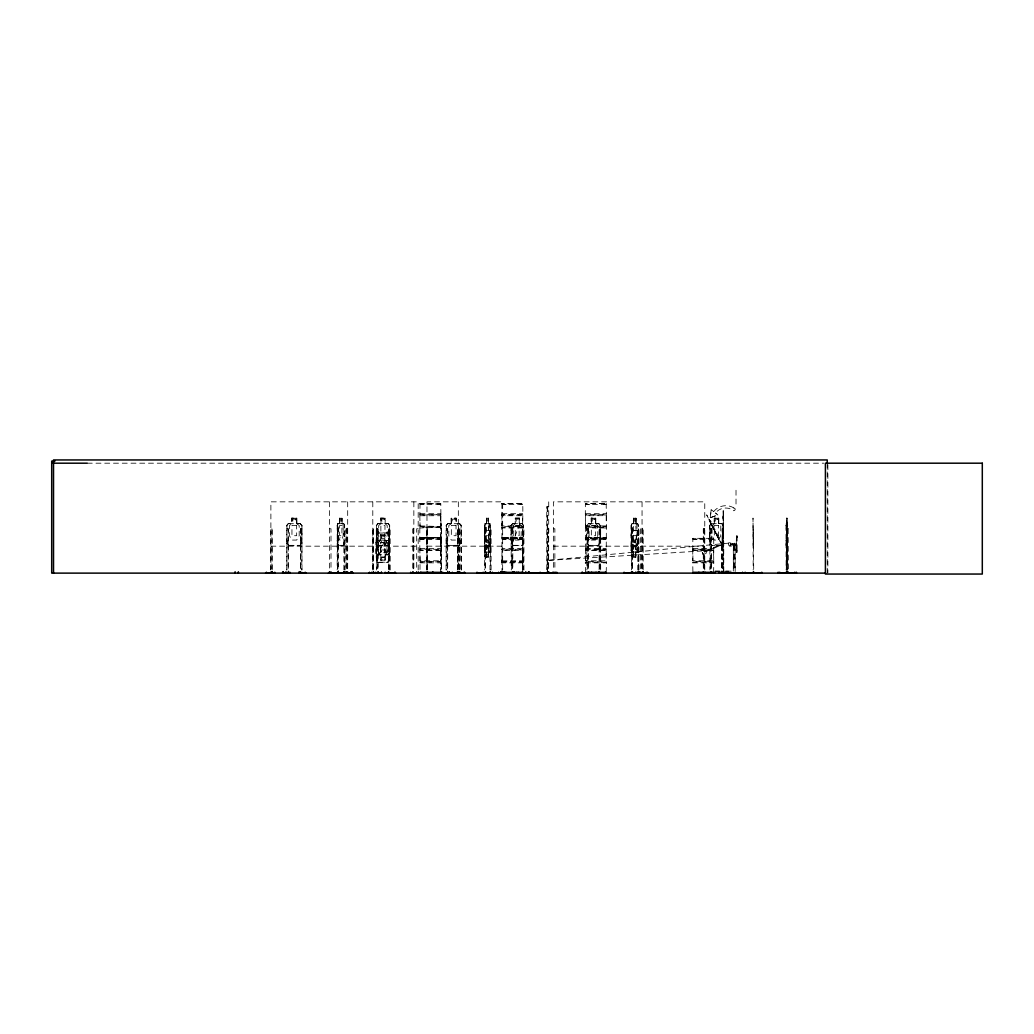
<?xml version="1.0" encoding="UTF-8"?>
<svg xmlns="http://www.w3.org/2000/svg" width="1034" height="1034" viewBox="0 0 1034 1034"><rect width="100%" height="100%" fill="white"/><g stroke="black" fill="none" stroke-linecap="round" stroke-linejoin="round"><path stroke-width="0.75" stroke-dasharray="5 3.75" d="M420.011 555.71L420.011 572.397M419.83 515.035L419.83 514.389L440.975 514.712L419.843 515.022L419.998 526.099L420.011 520.826M440.717 555.71L440.923 549.312L419.843 549.274L419.998 560.79L440.743 560.79L440.975 561.824L419.92 562.302M440.717 520.826L440.859 515.087M419.972 538.74L440.755 538.74L440.82 537.745M501.955 560.919L501.968 555.71M501.968 520.826L501.761 526.681L522.829 526.629L522.739 527.611M522.674 555.71L522.881 549.312L501.787 549.261L501.968 548.563L522.687 548.563L522.687 527.728M522.674 520.826L522.881 514.493M585.502 555.71L585.36 561.449L606.428 561.979M585.502 520.826L585.399 526.396M606.208 555.71L606.415 514.441L585.322 514.389L585.36 503.442L606.441 503.584L585.347 503.506M606.208 520.826L606.208 515.682L585.477 515.733L585.36 515.087L606.415 514.984M692.909 555.71L692.767 561.449L713.874 561.824L692.728 562.147L692.909 572.397M713.615 555.71L713.822 549.312L692.728 549.261L692.87 538.74M723.529 573.12L723.102 515.152M440.82 537.938L419.778 538.081L440.755 537.796M441.091 540.071L440.755 545.525L440.846 535.702L440.885 545.525L440.794 540.071M723.18 538.042L723.373 532.588M723.218 538.119L723.141 528.245M440.73 525.543L441.066 523.695M723.05 518.112L723.076 516.276M787.378 545.525L787.74 540.097L787.559 545.525L786.15 545.525L786.008 540.071L786.331 545.525M420.037 503.442L419.869 514.337M419.83 527.275L419.83 526.629L440.975 526.952L419.83 527.275L419.83 549.261M440.743 550.618L419.998 550.618M419.998 562.845L440.743 562.845L440.898 562.147M501.929 503.455L501.8 514.402L522.855 514.389L522.803 503.442L501.723 503.636L522.713 503.455M501.968 560.855L522.687 560.79L522.687 550.618L501.942 550.618L501.826 549.959L522.855 549.907M522.674 527.973L501.942 527.973L501.968 572.397M522.674 572.397L522.674 560.855M585.425 548.976L585.36 527.314L606.389 527.275M606.208 572.397L606.441 561.992M713.615 572.397L713.796 562.147M440.717 572.397L440.743 515.617M713.731 561.333L713.641 550.489M786.008 525.543L786.693 523.514M786.189 525.543L786.344 523.514M717.867 515.022L715.489 512.954L717.984 514.919L710.268 517.763L711.146 509.71L713.744 511.572L711.146 509.71M710.268 517.763L711.25 509.62M484.287 535.664L485.075 530.209M489.728 545.345L490.4 540.071M489.767 545.525L490.633 540.097M440.898 514.389L440.794 503.855M606.428 538.068L585.257 537.964L606.247 538.74M730.069 544.155L731.012 544.155M631.102 535.664L631.903 530.209M637.526 545.525L638.417 540.097M638.34 540.071L637.694 545.525L631.994 545.525L631.347 540.097M343.585 545.345L344.645 540.097L344.645 525.44L344.4 569.954M343.637 545.525L344.568 540.071M340.793 537.822L340.742 537.719M737.19 552.285L736.324 552.337L736.324 535.974C737.772 535.108 737.837 538.326 736.324 537.654M486.316 552.04L486.238 557.675L488.436 557.675L489.379 540.032L488.371 535.664L488.384 525.518L486.497 525.518L486.497 535.702L485.463 540.032L486.407 557.675M485.489 535.702L486.497 540.071L486.484 550.217L488.371 550.217L487.221 545.228L485.605 550.334L486.781 543.962L485.541 537.396L487.182 542.798C488.255 533.402 490.31 537.809 487.621 544C490.09 567.459 488.022 525.324 489.392 525.518L488.384 523.695L488.449 518.06M522.08 545.525L523.372 540.071L523.514 525.466L523.54 569.954M376.337 538.326L377.668 532.872M388.099 545.345L389.676 540.097L388.202 545.525L377.811 545.525L376.298 540.097L378.03 545.345M389.211 556.951L387.879 562.225L377.656 562.225L376.286 556.951L376.298 525.44L377.966 523.514L380.835 523.514L380.719 518.06L385.255 518.06L385.113 523.695M387.996 562.406L389.314 556.951L389.301 538.326L387.828 533.053L377.668 533.053M389.753 569.954L389.676 525.466L389.469 556.977L388.099 562.406L377.552 562.406M598.673 545.345L600.121 540.071L600.017 525.543L598.673 523.695M598.776 545.525L600.263 540.097L600.263 525.466L598.738 523.514M721.667 545.345L723.024 540.071M723.348 573.12L723.361 516.044L723.27 540.097L721.784 545.525L711.224 545.525M501.787 514.389L501.942 525.918L522.687 525.918L522.687 515.733L501.942 515.733M501.736 526.733L501.968 527.973M501.761 561.604L501.968 562.845L522.687 562.845M585.36 514.337L585.322 515.035M585.425 549.041L585.477 560.79L606.221 560.79L606.221 550.618L585.477 550.618M632.433 540.032L633.609 535.664L633.622 525.518L635.82 525.518L636.983 550.217L635.807 552.04M632.446 535.702L633.622 540.071L633.609 550.217L635.807 550.217L634.449 545.228L632.524 550.23L633.997 544L632.459 537.499L633.26 537.68L634.488 542.798L636.181 537.37L634.966 543.962L636.337 550.334L635.807 540.032L636.996 535.702L636.996 525.518L635.82 523.695L635.82 518.241M300.144 545.525L301.941 540.097L300.209 545.525L288.292 545.525M459.393 545.345L461.086 540.071L461.086 525.518L459.393 523.695M459.523 545.525L461.319 540.097M484.481 525.543L485.217 523.514M485.256 523.695L484.649 540.071M489.651 552.221L490.4 550.191M522.894 514.932L501.826 515.087M692.702 549.312L692.896 560.79L713.641 560.79M419.92 561.333L440.898 561.501M440.859 527.314L420.011 527.973M440.833 550.075L419.869 549.959M501.852 549.157L501.787 549.907M519.882 523.514L512.076 544.168M337.136 525.543L338.015 523.514M338.04 523.695L337.304 525.543L337.989 545.525M501.826 561.449L522.816 561.449M522.79 527.379L501.826 527.314M606.338 562.25L585.322 562.147L585.502 572.397M419.83 503.545L440.755 503.817M501.929 538.714L522.92 538.507L501.929 538.74M547.542 506.957L548.757 506.66L546.766 506.608L546.766 571.776M714.895 571.182L731.762 571.182L721.06 571.182M638.224 535.638L637.422 530.209L631.748 530.209L631.024 550.269L631.179 525.44L632.02 523.514L633.7 523.514M631.257 525.518L632.175 523.514M637.241 552.221L637.991 550.217L638.172 525.543M606.338 549.959L585.36 549.959M713.77 549.972L692.767 549.959M438.093 504.476L439.902 504.476M438.093 539.347L439.902 539.347M520.037 504.476L521.86 504.476M520.037 539.347L521.86 539.347M603.572 504.476L605.394 504.476M603.572 539.347L605.394 539.347M710.991 539.347L712.801 539.347M420.98 504.476L424.198 504.476M420.98 539.347L424.198 539.347M502.938 504.476L506.156 504.476M502.938 539.347L506.156 539.347M586.472 504.476L589.69 504.476M586.472 539.347L589.69 539.347M693.879 539.347L697.097 539.347M523.359 540.097L522.235 545.525L512.399 545.525L511.016 540.097L511.016 525.44L512.593 523.514M511.274 525.518L512.644 523.695M733.662 507.978C737.113 508.301 734.101 512.58 732.537 509.891A13.261 13.209 46.5 0 0 715.373 513.058M378.03 523.695L376.557 525.518L376.557 569.954M389.301 552.867L387.828 554.689L377.668 554.689M387.892 554.87L389.559 552.944M377.656 562.406L376.027 556.977L376.027 542.32L377.707 540.394M286.715 569.954L286.728 525.466L288.344 523.514L291.846 523.514L291.782 518.06L296.9 518.06M286.806 525.466L288.408 523.514M446.081 569.954L446.106 525.466L447.787 523.514M446.274 525.543L447.864 523.695L459.471 523.695M598.88 545.525L588.217 545.525L586.679 540.097L586.679 525.44L588.372 523.514M586.924 525.518L588.424 523.695M711.327 545.525L709.686 540.097L709.686 525.44L711.276 523.514L714.287 523.514M711.379 523.514L709.828 525.518L709.931 569.954M420.037 538.313L440.743 538.223M606.183 503.442L606.338 514.337M713.628 511.675L715.089 510.072A15.484 15.432 46.5 0 1 733.765 507.875L735.381 508.987M440.691 504.489L420.037 504.489M440.691 539.36L420.062 539.347M522.648 504.489L501.994 504.489M522.648 539.36L502.007 539.347M606.183 504.489L585.528 504.489M606.183 539.36L585.541 539.347M380.874 523.695L378.664 525.518L378.664 535.702L380.874 540.071L384.997 540.071L387.207 535.702L387.207 525.518L384.997 523.695L384.997 518.241M591.319 523.695L589.07 525.518L589.07 535.702L591.319 540.071L595.519 540.071L597.768 535.702L597.768 525.518L595.519 523.695L595.519 518.241M451.328 523.695L448.795 525.518L448.795 535.702L451.328 540.071L456.033 540.071L458.553 535.702L458.553 525.518L456.033 523.695L456.097 518.241L451.328 518.241M723.076 510.822L723.322 516.25M723.076 532.639L723.05 528.296M723.024 532.678L723.361 537.861M721.112 542.062C719.147 542.23 723.697 541.919 722.921 545.564M722.908 545.487L722.249 545.823M722.831 545.525L710.733 521.097L710.112 522.08M720.504 542.359L722.197 545.926L706.661 514.867L710.19 521.446M716.329 534.668L719.057 539.373L709.027 519.779L710.733 521.175M701.556 550.76L704.968 549.325L706.571 553.164L703.172 554.586L701.556 550.76L702.306 552.634M705.705 551.2L718.359 545.435L718.72 546.314M718.669 546.107L722.456 544.517L705.951 551.678L704.968 549.325M713.693 538.727L713.796 549.261M710.371 517.659L717.984 514.919M728.737 543.121L547.232 560.428L701.634 550.993M723.658 545.345L722.869 545.267L723.024 541.312M722.869 541.402L723.748 541.402L723.774 570.005M722.844 545.345L723.024 518.008M642.049 528.775L641.649 569.928M87.231 463.193L823.801 463.193M440.755 503.455L419.817 503.687M723.322 510.602L723.257 516.276M419.998 513.691L440.743 513.743M501.942 513.691L522.687 513.691M585.477 513.691L606.221 513.691M419.998 515.733L440.743 515.733M512.476 523.514L515.255 523.514L515.139 518.06L519.391 518.06L519.391 523.514M291.95 518.241L296.732 518.241M339.617 518.241L342.086 518.241M380.874 518.241L385.113 518.241M486.497 518.241L488.552 518.241M515.281 518.241L519.249 518.241M591.319 518.241L595.623 518.241M633.622 518.241L635.988 518.241M714.326 518.241L718.63 518.241M786.538 518.241L787.21 518.241M296.823 523.514L300.157 523.514M337.847 523.514L339.695 523.514M342.008 523.514L343.779 523.514L344.568 525.518M385.152 523.514L388.267 523.514L389.676 525.466M447.709 523.514L451.225 523.514M461.151 569.954L461.319 525.44L459.535 523.514L456.201 523.514L456.265 518.06L451.16 518.06L451.16 523.514M485.049 523.514L486.6 523.514M488.449 523.514L489.922 523.514M519.262 523.514L522.196 523.514M588.268 523.514L591.28 523.514M595.674 523.514L598.841 523.514M635.897 523.514L637.668 523.514L638.417 525.466L638.327 573.12M718.682 523.514L721.848 523.514M787.042 523.514L787.727 525.518M288.408 523.695L300.093 523.695L301.708 525.518L301.708 540.071M337.885 523.695L343.74 523.695M377.927 523.695L388.202 523.695M485.088 523.695L489.896 523.695M512.528 523.695L522.131 523.695M588.32 523.695L598.776 523.695M632.045 523.695L637.629 523.695M711.327 523.695L721.771 523.695L723.024 525.543M786.163 523.695L787.559 523.695M301.993 569.954L301.941 525.44L301.773 569.954M337.226 525.466L337.174 569.954M441.091 525.44L440.755 523.514L441.091 525.518M461.254 525.44L459.471 523.514M484.584 525.466L484.545 569.954M490.465 525.44L490.568 569.954M511.016 525.44L511.3 569.954M586.679 525.44L586.924 569.954M631.179 525.44L631.425 569.954M709.686 525.44L709.789 540.097M723.167 525.466L721.745 523.514M785.995 525.466L786.163 569.954M419.998 525.918L440.872 526.564M606.221 525.918L585.477 525.918L585.49 515.617M585.334 526.629L606.389 526.681M606.221 527.973L585.49 527.844M286.715 528.775L288.318 528.775L288.318 573.12M301.993 528.775L300.39 528.775L300.39 569.954M329.497 528.775L331.009 528.775L330.996 569.928M337.174 528.775L338.377 528.775M347.683 528.775L346.093 528.775L346.093 569.928M376.557 528.775L378.108 528.775L378.108 569.954M413.846 528.775L412.941 528.775L412.941 569.928M418.188 528.775L416.689 528.775L416.689 569.928M440.859 528.775L441.544 528.775L441.531 569.954M446.081 528.775L447.696 528.775L447.696 573.12M459.083 569.928L459.083 528.775L457.377 528.775L457.377 569.928M484.545 528.775L485.631 528.775M501.917 528.775L502.666 528.775M511.3 528.775L512.812 528.775L512.812 569.954M548.162 528.775L548.162 569.928L548.744 528.775M553.371 528.775L554.87 528.775L554.87 569.928M586.924 528.775L588.501 528.775L588.501 569.954M631.425 528.775L632.601 528.775M704.761 528.775L703.288 528.775L703.288 569.928M709.931 528.775L711.495 528.775L711.495 569.954M723.684 528.775L722.12 528.775L722.016 573.12M753.191 528.775L753.76 573.12M786.163 528.775L786.887 528.775L786.745 569.954M787.585 528.775L788.296 528.775M484.959 530.39L489.793 530.39M631.8 530.39L637.371 530.39M388.047 532.872L377.552 532.872L376.195 538.3L376.027 556.977M385.023 534.94L380.473 534.94L380.473 540.394M380.615 535.121L384.881 535.121L384.764 540.575L386.987 542.398L386.987 552.583L384.764 556.951L380.615 556.951L378.405 552.583L378.405 542.398L380.615 540.575L380.577 534.94M384.997 535.702L380.874 535.702L380.874 525.518L384.997 525.518L384.881 540.575M486.484 535.664L488.384 535.702M633.609 535.664L635.82 535.702M787.029 535.702L786.538 525.518L786.887 573.12M737.216 536.232L736.402 536.051L736.544 552.505L737.242 550.76M606.221 538.184L585.257 538.572L606.247 538.714M713.654 538.688L692.845 538.688M286.728 540.097L288.357 545.525M337.058 540.097L337.821 545.525L343.805 545.525M486.484 540.032L488.384 540.071M511.016 540.097L512.644 545.345M633.609 540.032L635.82 540.071M377.604 540.394L380.577 540.394M384.919 540.394L388.047 540.394L389.469 542.346L387.944 540.394M376.027 542.32L377.759 540.575L387.983 540.575L389.211 542.423M730.314 543.794L734.011 543.794M734.476 543.794L736.544 543.794M730.314 544.491L734.011 544.491M734.476 544.491L736.544 544.491M288.408 545.345L300.093 545.345M337.885 545.345L343.74 545.345M377.927 545.345L388.202 545.345M459.471 545.345L447.787 545.345L446.106 540.097L447.735 545.525L459.587 545.525M485.088 545.345L489.896 545.345M512.528 545.345L522.131 545.345M588.32 545.345L598.776 545.345M632.045 545.345L637.629 545.345M723.774 545.37L711.327 545.345L709.828 540.071M733.313 545.409L735.161 545.409M786.163 545.345L787.559 545.345M489.935 545.525L485.036 545.525L484.403 540.097L485.204 545.525M753.191 545.525L753.01 518.06L753.191 569.954M270.882 546.172L418.188 546.172M426.977 546.172L502.666 546.172M553.371 546.172L704.761 546.172M419.998 548.563L440.743 548.563L440.898 549.261M585.477 548.563L606.221 548.563M692.896 548.563L713.641 548.563M585.334 549.274L606.415 549.312M485.101 552.221L484.287 550.217L484.933 552.221L486.407 552.221M638.068 550.295L637.396 552.221L635.716 552.221M692.896 550.618L713.641 550.618M737.126 550.838L736.402 550.838L737.216 551.006M484.959 552.04L489.793 552.04M631.8 552.04L637.371 552.04M488.268 552.221L489.819 552.221L490.465 550.269L489.728 523.695M631.761 552.221L633.532 552.221M380.719 554.87L377.604 554.87L376.195 552.919L377.707 554.87M385.036 554.87L387.996 554.87M486.316 557.494L488.371 557.494M633.441 557.494L635.807 557.494M384.997 560.144L380.758 560.144L380.861 554.689L378.651 552.867L378.651 542.682L380.861 538.326L384.997 538.326L387.207 542.682L387.207 552.867L384.997 554.689L385.036 560.325M501.8 562.134L522.829 562.134M585.477 562.845L606.221 562.845M692.896 562.845L713.641 562.845M715.011 571.182L719.548 571.182M459.083 528.775L458.333 528.775L458.333 569.928M718.488 545.693L722.456 544.517M296.655 523.695L299.188 525.518L299.188 535.702L296.655 540.071L291.95 540.071L289.43 535.702L289.43 525.518L291.95 523.695L291.846 518.06M519.133 523.695L521.188 525.518L521.188 535.702L519.133 540.071L515.281 540.071L513.213 535.702L513.213 525.518L515.281 523.695L515.255 518.06M300.093 523.514L301.941 525.44M388.164 523.514L389.534 525.543M523.514 525.466L522.08 523.514L523.372 525.543M632.433 550.217L633.609 552.04L633.532 557.675M712.129 526.048L709.841 521.485L715.554 533.117L715.244 532.51M709.983 521.588L715.799 532.949M716.484 534.552L718.901 539.451L710.061 521.433M705.938 551.665L706.571 553.164M343.611 523.514L344.412 525.518M522.855 526.629L522.687 525.918M522.855 549.261L522.674 548.563M702.422 552.712L703.172 554.586M637.5 523.514L638.34 525.543M631.257 550.191L631.968 552.04M631.102 550.191L631.929 552.221M484.455 550.217L485.127 552.04M489.754 523.514L490.568 525.518M286.896 540.071L288.486 545.345M586.924 540.071L588.424 545.345M338.377 535.702L339.617 540.071L341.931 540.071L343.172 535.702L343.172 525.518L341.931 523.695L341.931 518.241M387.931 532.872L389.559 538.287M637.254 530.209L638.146 535.664M631.257 540.071L632.149 545.525M490.465 535.638L489.845 530.209L484.907 530.209L484.39 550.295M489.664 530.209L490.4 535.664M489.625 530.39L490.232 535.664M787.378 523.514L787.546 525.518M786.279 535.702L787.029 540.071L787.042 518.06M723.141 516.25L723.167 518.047M440.885 525.518L440.975 518.06M827.872 464.783L827.872 573.12M827.239 463.193L827.239 573.12M788.154 528.775L788.296 569.954M787.727 569.954L787.559 525.44L787.585 569.954M787.21 523.695L787.223 518.06L786.512 518.06L786.305 569.954M786.693 518.06L786.719 523.695M737.126 536.051L737.126 552.337M736.014 490.258L736.014 507.461M735.161 571.582L735.161 544.944L734.476 544.944L734.476 543.096L733.313 544.944L733.313 571.582M734.993 545.409L734.993 571.582M734.812 545.409L734.812 571.582M733.662 545.409L733.662 571.582M733.494 545.409L733.494 571.582M723.18 545.409L723.18 573.12M722.443 528.775L722.443 573.12M722.275 545.37L722.275 573.094M721.926 545.37L721.926 573.094M721.68 545.409L721.68 570.044M718.772 523.514L718.772 518.06L714.184 518.06L714.184 523.514M718.682 518.06L718.63 523.695M718.527 518.241L718.527 523.695L720.776 525.518L720.776 535.702L718.527 540.071L714.326 540.071L712.077 535.702L712.077 525.518L714.326 523.695L714.287 518.06M711.172 528.775L711.172 569.954M710.268 528.775L710.268 569.954M704.761 569.928L704.761 501.839L553.371 501.839L553.371 569.928M704.361 528.775L704.361 569.928M703.689 528.775L703.689 569.928M643.122 569.928L643.122 528.775L640.55 528.775L640.55 569.928M642.709 528.775L642.709 569.928M642.049 501.839L642.049 571.505M638.973 569.954L638.973 528.775L637.81 528.775L637.81 569.954M638.456 528.775L638.456 569.954M636.065 523.514L636.065 518.06L633.545 518.06L633.622 523.695L632.446 525.518L632.601 569.954M635.897 518.06L635.988 523.695M635.884 552.221L635.884 557.675L633.364 557.675L633.441 552.04M635.639 552.04L635.716 557.675M633.7 518.06L633.777 523.695M632.071 528.775L632.071 569.954M631.942 528.775L631.942 569.954M600.676 569.954L600.676 528.775L599.113 528.775L599.113 569.954M600.353 528.775L600.353 569.954M599.436 528.775L599.436 573.12M595.778 523.514L595.778 518.06L591.177 518.06L591.177 523.514M595.674 518.06L595.623 523.695M591.28 518.06L591.422 523.695M588.165 528.775L588.165 569.954M587.26 528.775L587.26 569.954M548.731 501.839L548.64 573.12M547.723 506.608L547.542 573.12M547.374 506.608L547.425 573.12M547.232 506.608L547.232 570.186M523.928 569.954L523.928 528.775L522.416 528.775L522.416 569.954M522.803 528.775L522.803 573.12M519.262 518.06L519.249 523.695M512.437 528.775L512.437 569.954M511.688 528.775L511.688 569.954M502.666 569.928L502.666 501.839L426.977 501.839L426.977 569.928M491.098 569.954L491.098 528.775L490.013 528.775L490.013 569.954M488.552 523.695L488.617 518.06L486.432 518.06L486.497 523.695L485.489 525.518L485.631 573.12M488.203 552.04L488.268 557.675M486.6 518.06L486.665 523.695M485.101 528.775L485.075 569.954M461.371 569.954L461.371 528.775L459.755 528.775L459.755 569.954M459.975 528.775L459.975 569.954M458.333 501.839L458.333 571.505M451.225 518.06L451.393 523.695M447.476 528.775L447.476 569.954M446.339 525.543L446.3 569.954M441.44 528.775L441.44 573.12M440.911 525.44L440.962 569.954M427.507 569.928L427.507 528.775L426.564 528.775L426.564 569.928M427.107 528.775L427.107 569.928M418.188 569.928L418.188 501.839L270.882 501.839L270.882 569.928M413.846 501.839L413.846 569.928M413.639 528.775L413.639 569.928M413.148 528.775L413.148 569.928M390.089 569.954L390.089 528.775L388.538 528.775L388.538 569.954M388.874 528.775L388.874 573.12M385.139 554.87L385.139 560.325L380.615 560.325L380.758 554.689M380.835 518.06L380.977 523.695M377.772 528.775L377.772 569.954M376.893 528.775L376.893 569.954M373.494 569.928L373.494 528.775L372.576 528.775L372.576 569.928M373.274 528.775L373.274 569.928M372.796 501.839L372.796 569.928M347.683 501.839L347.683 569.928M347.385 528.775L347.385 569.928M346.39 528.775L346.39 569.928M345.085 569.954L345.085 528.775L343.883 528.775L343.883 569.954M342.086 523.695L342.176 518.06L339.54 518.06L339.617 523.695L338.377 525.518L338.377 573.12M339.695 518.06L339.785 523.695M337.859 528.775L337.859 569.954M337.691 528.775L337.691 569.954M329.497 501.839L329.51 571.505M300.61 528.775L300.61 569.954M296.823 518.06L296.9 523.514M296.655 518.241L296.732 523.695M288.098 528.775L288.098 569.954M286.974 525.543L286.935 569.954M272.175 569.928L272.175 528.775L270.585 528.775L270.585 569.928M271.877 528.775L271.877 569.928M501.723 537.964L522.92 538.016L501.723 537.964M386.522 552.686L385.049 552.841L382.735 547.891C380.913 556.021 376.105 553.642 381.856 546.65C375.743 539.192 381.042 536.943 382.8 545.448C384.674 536.956 389.753 539.205 383.692 546.611L386.522 552.686M420.037 537.512L440.717 537.525L420.062 537.525M501.994 537.512L522.674 537.525L502.007 537.525M585.528 537.512L606.208 537.525L585.541 537.525M713.615 539.347L692.909 539.347L692.935 538.313L713.654 538.326L713.589 539.321M714.675 530.584L716.601 534.5L714.714 530.571M295.814 519.158L292.79 519.158L292.79 520.968L295.814 520.968L295.814 519.158M341.517 519.158L340.031 519.158L340.031 520.968L341.517 520.968L341.517 519.158M384.26 519.158L381.611 519.158L381.611 520.968L384.26 520.968L384.26 519.158M455.193 519.158L452.168 519.158L452.168 520.968L455.193 520.968L455.193 519.158M488.048 519.158L486.833 519.158L486.833 520.968L488.048 520.968L488.048 519.158M518.435 519.158L515.966 519.158L515.966 520.968L518.435 520.968L518.435 519.158M594.77 519.158L592.068 519.158L592.068 520.968L594.77 520.968L594.77 519.158M635.419 519.158L634.01 519.158L634.01 520.968L635.419 520.968L635.419 519.158M717.777 519.158L715.076 519.158L715.076 520.968L717.777 520.968L717.777 519.158M296.655 525.518L291.95 525.518L291.95 535.702L296.655 535.702L296.655 525.518M341.931 525.518L339.617 525.518L339.617 535.702L341.931 535.702L341.931 525.518M456.033 525.518L451.328 525.518L451.328 535.702L456.033 535.702L456.033 525.518M519.133 525.518L515.281 525.518L515.281 535.702L519.133 535.702L519.133 525.518M595.519 525.518L591.319 525.518L591.319 535.702L595.519 535.702L595.519 525.518M718.527 525.518L714.326 525.518L714.326 535.702L718.527 535.702L718.527 525.518M384.028 536.039L381.365 536.039L381.365 537.848L384.028 537.848L384.028 536.039M384.764 542.398L380.615 542.398L380.615 552.583L384.764 552.583L384.764 542.398M384.997 542.682L380.861 542.682L380.861 552.867L384.997 552.867L384.997 542.682M730.779 542.889L730.314 545.422L730.779 542.889M488.035 554.767L486.82 554.767L486.82 556.576L488.035 556.576L488.035 554.767M635.406 554.767L633.997 554.767L633.997 556.576L635.406 556.576L635.406 554.767M384.26 557.416L381.598 557.416L381.598 559.239L384.26 559.239L384.26 557.416M710.087 521.498L709.182 519.714L710.061 521.524M457.92 569.928L457.92 528.775L457.791 569.928M729.5 545.952A2.081 2.081 0 0 0 732.628 544.155A2.081 2.081 0 0 0 729.5 542.359A2.081 2.081 0 0 0 729.5 545.952"/><path stroke-width="1.5" d="M432.819 573.082L432.832 572.203M449.454 573.082L449.454 572.203M540.123 573.082L540.136 572.203M794.629 573.082L794.719 572.203M492.417 572.978L492.468 572.203M624.045 572.978L647.4 573.004M329.523 573.12L352.672 573.03M381.262 573.004L381.352 572.28M265.583 573.12L274.579 573.004M289.598 573.004L282.721 573.004M328.463 573.12L329.122 572.978M552.906 573.004L553.022 572.28M476.713 573.004L498.957 573.03M639.012 573.004L639.064 572.28M344.374 573.004L344.322 571.97M369.099 573.004L381.352 572.888M635.716 573.004L635.807 572.28M581.547 573.004L606.066 573.004M582.052 573.004L582.142 572.28M705.059 573.004L705.149 572.28L705.253 573.12M714.481 573.004L692.896 573.056M283.29 573.004L283.394 572.28M442.668 573.004L442.772 572.28L442.875 573.12M725.687 573.004L725.803 572.28M641.649 573.12L642.282 572.203M54.931 461.112L51.7 461.112L51.7 573.12L825.623 573.12M51.7 463.193L87.166 463.193M420.011 572.397L440.717 572.397M501.968 572.397L522.674 572.397M585.502 572.397L606.208 572.397M692.909 572.397L713.615 572.397M419.972 572.694L440.755 572.694M501.929 572.694L547.374 572.771M585.464 572.668L606.247 572.694M692.87 572.668L713.654 572.668M298.994 572.28L306.051 573.082M395.686 573.082L385.385 573.004M410.705 573.12L410.705 572.203L410.757 572.888L417.374 573.082M418.524 572.28L419.158 573.004M419.998 573.056L449.57 573.082L449.57 572.203M501.942 573.056L556.77 573.082L556.757 572.203M719.044 572.28L742.554 573.082L742.554 572.203M745.165 572.888L761.787 572.888M796.4 573.082L796.309 572.203L796.4 573.12L778.072 573.082L778.163 572.203M458.411 573.12L459.161 571.97M743.472 573.12L742.696 572.978M643.187 573.03L643.238 571.97M548.64 572.952L548.757 571.737M465.352 573.004L452.414 573.004L452.323 572.203M464.783 573.004L464.68 572.28L464.576 573.12M458.398 572.978L458.514 571.737M352.09 573.004L351.987 572.28M343.676 573.004L343.585 572.28M728.556 573.004L728.466 572.28M605.549 573.004L605.459 572.28M596.14 573.004L596.036 572.28L595.946 573.12M395.117 573.004L395.027 572.28M529.524 573.004L529.434 572.28M518.551 573.004L518.473 572.28L518.383 573.12M710.694 573.004L710.604 572.28L710.526 573.12M337.885 573.004L337.937 571.97M631.399 573.004L631.347 572.28M483.227 572.978L483.175 572.203M779.843 573.03L779.752 572.203M432.936 573.004L432.936 572.203M827.239 463.193L827.239 459.949L53.522 459.949L53.522 573.12M788.141 571.97L788.141 573.12M787.572 571.97L787.572 573.12M786.9 571.97L786.9 573.12M786.331 571.97L786.331 573.12M761.787 572.203L761.787 573.12M753.76 571.97L753.76 573.12M753.191 571.97L753.191 573.12M745.165 572.203L745.165 573.12M728.375 572.203L728.375 573.12M725.92 572.203L725.92 573.12M722.301 571.97L722.301 573.12M721.978 571.97L721.978 573.12M718.953 572.203L718.953 573.12M714.662 572.203L714.662 573.12M711.638 571.97L711.638 573.12M711.314 571.97L711.314 573.12M703.572 571.97L703.572 573.12M703.172 571.97L703.172 573.12M698.842 572.203L698.842 573.12M647.568 572.203L647.568 573.12M646.289 572.203L646.289 573.12M642.838 571.97L642.838 573.12M642.566 571.737L642.566 573.12L642.398 572.28M640.382 571.97L640.382 573.12M639.322 571.737L639.322 573.12M639.115 572.203L639.115 573.12M638.249 571.97L638.249 573.12M637.732 571.97L637.732 573.12M635.884 572.203L635.884 573.12M632.666 571.97L632.666 573.12M632.149 571.97L632.149 573.12M631.296 572.203L631.296 573.12M624.109 572.203L624.109 573.12M605.368 572.203L605.368 573.12M599.293 571.97L599.293 573.12M598.97 571.97L598.97 573.12M591.655 572.203L591.655 573.12M588.643 571.97L588.643 573.12M588.307 571.97L588.307 573.12M582.245 572.203L582.245 573.12M555.038 571.97L555.038 573.12M553.138 572.203L553.242 573.12M547.374 571.737L547.374 573.12M529.343 572.203L529.343 573.12M528.464 571.737L528.464 573.12M525.776 571.737L525.776 573.12M522.661 571.97L522.661 573.12M522.286 571.97L522.286 573.12M516.845 572.203L516.845 573.12M514.118 571.737L514.118 573.12M512.942 571.97L512.942 573.12M512.567 571.97L512.567 573.12M505.884 572.203L505.884 573.12M504.411 571.737L504.411 573.12M503.933 571.737L503.933 573.12M502.782 572.203L502.731 573.12M501.839 571.97L501.839 573.12M500.702 571.737L500.702 573.12M498.621 572.203L498.621 573.12M490.478 571.97L490.478 573.12M489.948 571.97L489.948 573.12M485.696 571.97L485.696 573.12M485.166 571.97L485.166 573.12M477.023 572.203L477.023 573.12M464.046 572.203L464.046 573.12M459.82 571.97L459.82 573.12M459.6 571.97L459.6 573.12M458.217 572.203L458.269 573.12M457.726 571.97L457.752 573.12L457.661 571.737M457.325 571.97L457.325 573.12M449.195 572.203L449.195 573.12M447.851 571.97L447.851 573.12M447.632 571.97L447.632 573.12M441.531 571.97L441.531 573.12M441.44 571.97L441.44 573.12M432.561 572.203L432.561 573.12M427.572 571.97L427.572 573.12M427.158 571.97L427.158 573.12M420.851 572.203L420.851 573.12M418.421 572.203L418.305 573.12M416.521 571.97L416.508 573.12M413.07 571.97L413.07 573.12M412.85 571.97L412.85 573.12M394.936 572.203L394.936 573.12M388.732 571.97L388.732 573.12M388.396 571.97L388.396 573.12M385.204 572.203L385.204 573.12M381.443 572.203L381.443 573.12M378.25 571.97L378.25 573.12M377.914 571.97L377.914 573.12M375.717 572.203L375.717 573.12M373.571 571.97L373.571 573.12M373.352 571.97L373.352 573.12M371.723 572.203L371.723 573.12M369.487 572.203L369.487 573.12M351.883 572.203L351.883 573.12M351.638 571.737L351.638 573.12M350.784 571.737L350.784 573.12M350.487 573.12L345.227 573.12M347.553 571.737L347.553 573.12M346.235 571.97L346.235 573.12M345.951 571.97L345.951 573.12M344.761 572.203L344.761 573.12M343.805 571.97L343.805 573.12M343.482 572.203L343.482 573.12M338.454 571.97L338.454 573.12M337.498 572.203L337.498 573.12M331.177 571.97L331.177 573.12M329.381 572.203L329.381 573.12M329.277 572.203L329.277 573.12M305.198 572.203L305.198 573.12M300.442 571.97L300.442 573.12M300.222 571.97L300.222 573.12M298.891 572.203L298.891 573.12M289.817 572.203L289.817 573.12M288.486 571.97L288.486 573.12M288.266 571.97L288.266 573.12M285.927 571.737L285.927 573.12M283.51 572.203L283.51 573.12M282.696 571.737L282.657 573.12M274.786 572.203L274.786 573.12M272.317 571.97L272.317 573.12M272.032 571.97L272.032 573.12M271.115 571.737L271.115 573.12M266.384 572.203L266.384 573.12M238.35 571.737L238.35 573.12M235.119 571.737L235.119 573.12M329.898 572.888L329.949 572.203L329.898 572.888M982.3 463.193L825.416 463.193L825.416 574.051L982.3 574.051L982.3 463.193M417.051 573.004L416.999 572.28L416.935 573.12M352.413 573.004L352.361 572.28L352.31 573.12M548.162 573.12L548.162 571.97L548.149 573.12M501.231 573.12L501.231 571.737L501.18 573.12M440.949 573.12L440.949 571.97L440.872 573.12"/></g></svg>
